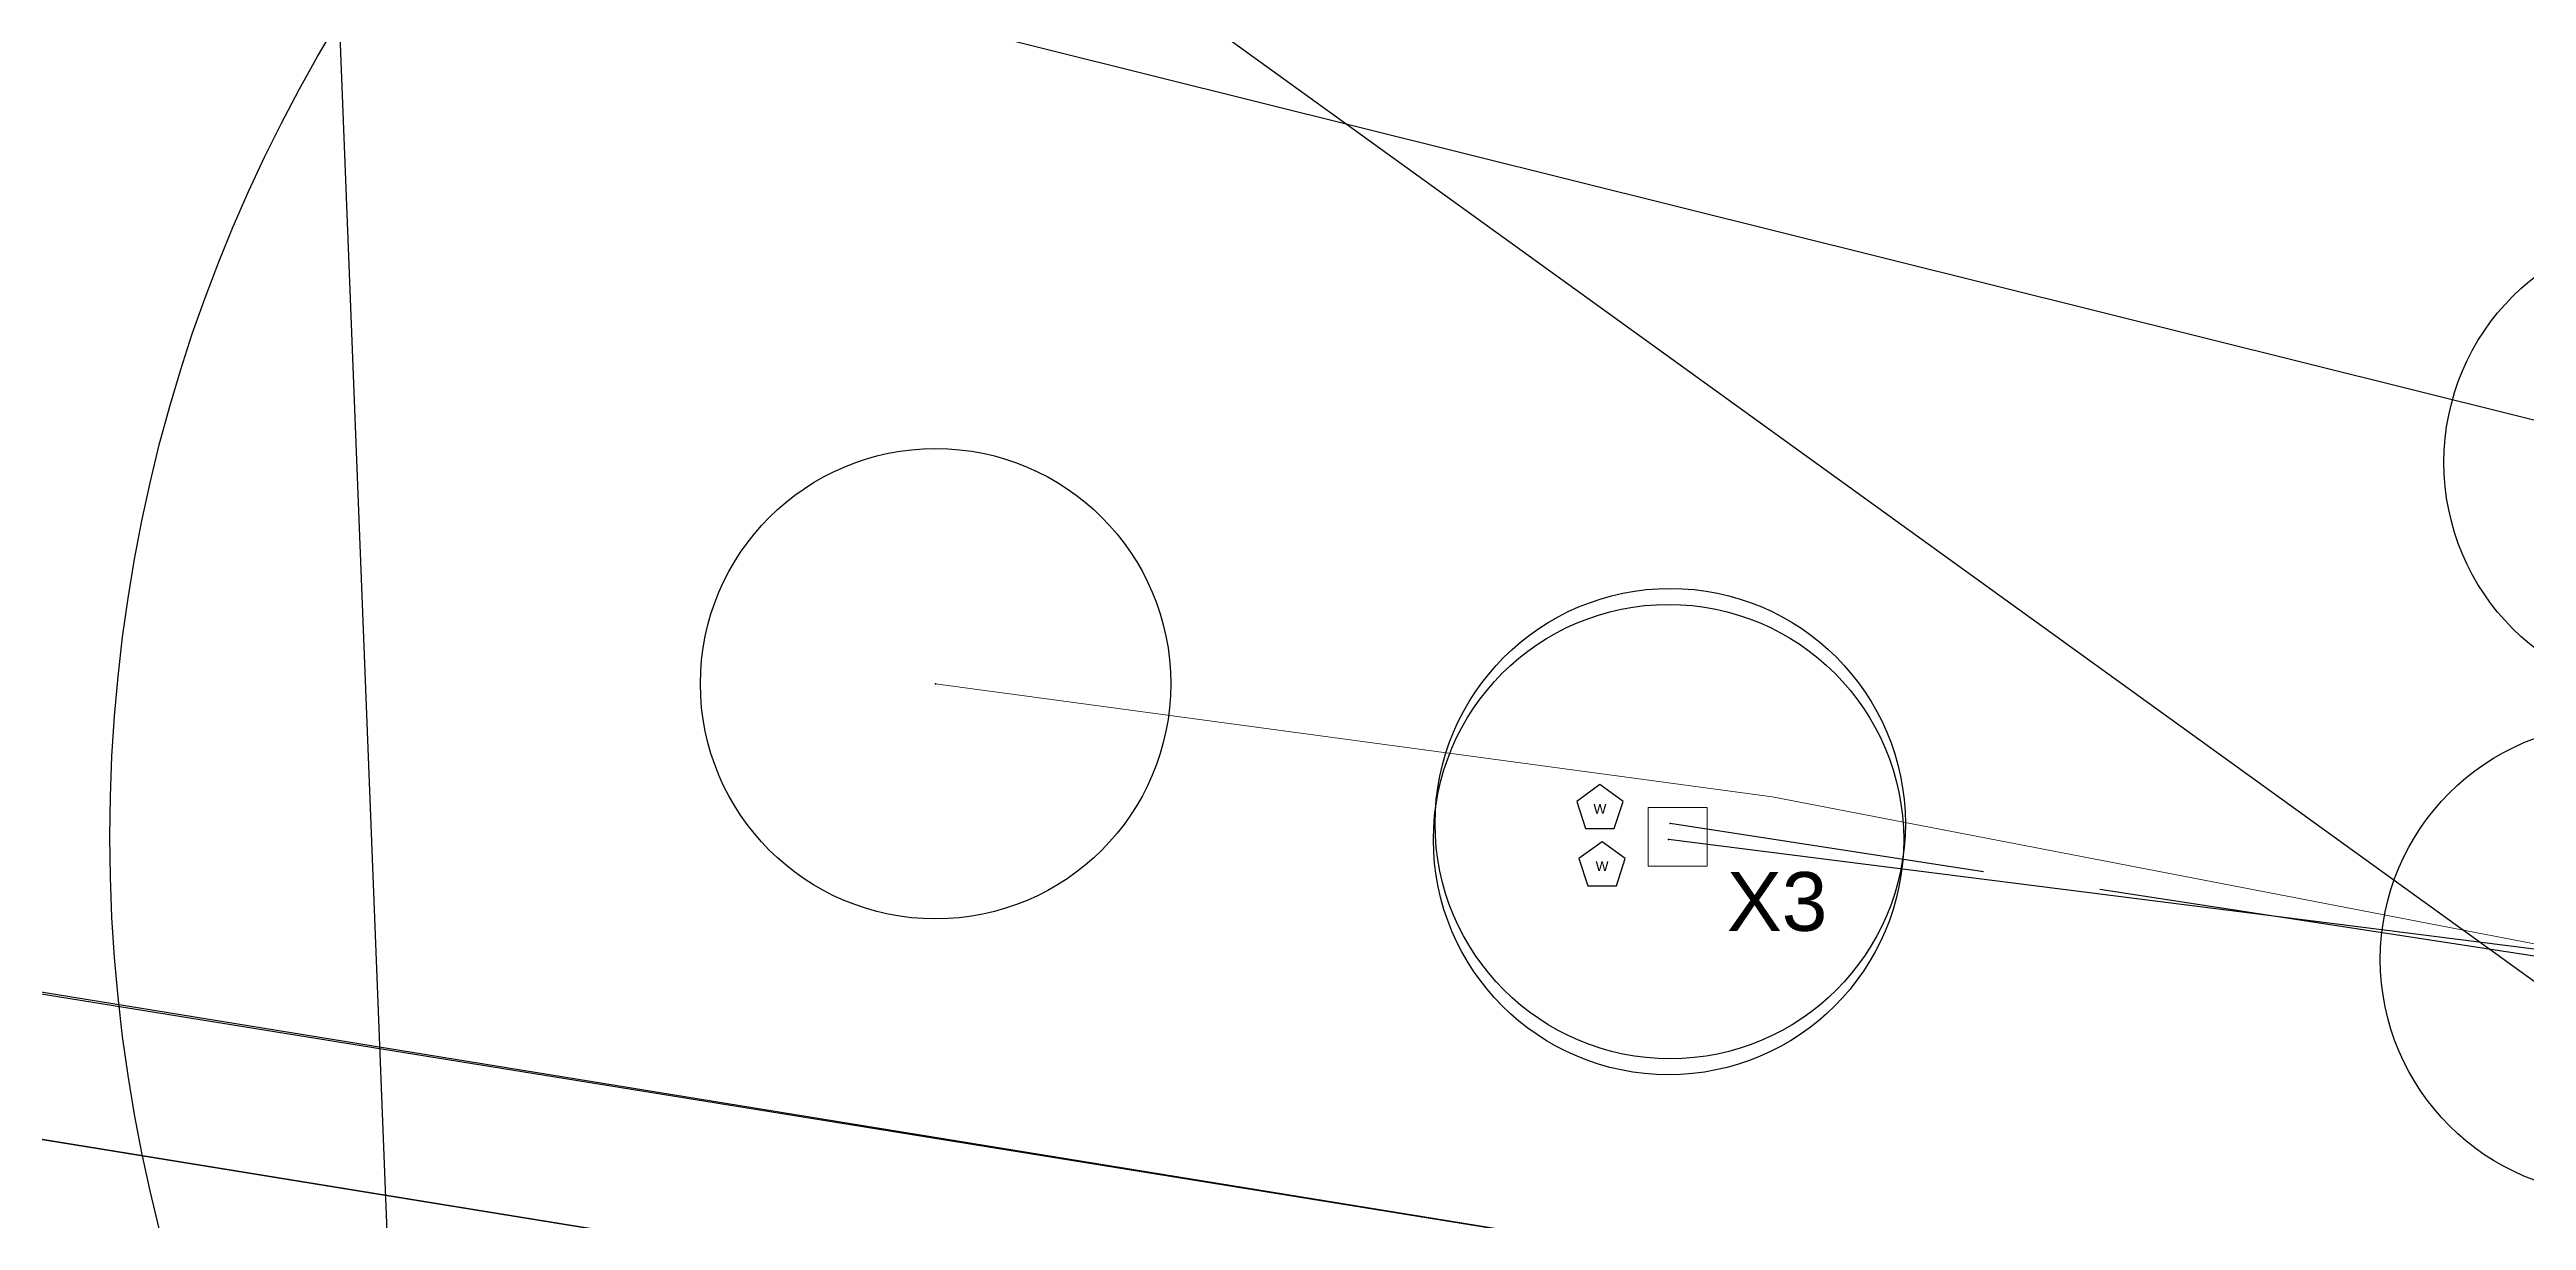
# Model space of a CAD drawing. Header units: metres. Extents: x 372109 to 376137, y 236217 to 239160.
# Drawn here: x 374070.9 to 374134.1, y 238055.7 to 238085.5 of the extents above; entities that cross this region are included whole.
import ezdxf

# ---------------------------------------------------------------- set-up
doc = ezdxf.new("R2010")
doc.units = ezdxf.units.M
doc.header["$MEASUREMENT"] = 0
doc.header["$PDMODE"] = 32
doc.header["$PDSIZE"] = 12
doc.linetypes.add('ACAD_ISO11W100', pattern=[33, 12, -3, 12, -3, 0, -3])
for name, color, linetype, lineweight, true_color in [('Areas ... Camping', 96, 'Continuous', 25, 0x008000), ('Fire ... Water Extinguisher', 1, 'Continuous', 25, 0xff0000), ('NOC ... DK', 18, 'Continuous', 13, 0x000000), ('NOC ... DK Names', 18, 'Continuous', 25, 0x000000), ('NOC ... DK Radius', 216, 'Continuous', 25, 0x800080), ('NOC ... Fibre', 2, 'ACAD_ISO11W100', 25, 0xffff00), ('NOC ... Switch', 30, 'Continuous', 25, 0xff7f00), ('Paths ... Fire', 253, 'Continuous', 25, 0xa0a0a4), ('Power ... 16', 4, 'Continuous', 25, 0x00ffff), ('Power ... 63-3', 20, 'Continuous', 13, 0xfd5b07), ('Power ... Distro', 3, 'Continuous', 25, 0x00ff00), ('Services ... Comms ... Ducts', 3, 'Continuous', 25, 0x00ff00), ('Services ... Comms ... Manholes', 3, 'Continuous', 25, 0x00ff00), ('Services ... Water Lines', 5, 'Continuous', 25, 0x0000ff)]:
    doc.layers.add(name, color=color, linetype=linetype, lineweight=lineweight, true_color=true_color)
doc.styles.add('textstyle158', font='Arial.ttf')
doc.styles.add('textstyle17', font='Arial.ttf')

# ---------------------------------------------------------------- blocks, each defined once
blk = doc.blocks.new('Fire Extinguisher - Water')
at = {"layer": 'Fire ... Water Extinguisher'}
for p, q in [((0, 0.622), (-0.591, 0.192)), ((-0.591, 0.192), (-0.366, -0.503)), ((0.591, 0.192), (0, 0.622)), ((0.365, -0.503), (0.591, 0.192)), ((-0.366, -0.503), (0.365, -0.503))]:
    blk.add_line(p, q, dxfattribs=at)
at = {"layer": 'Fire ... Water Extinguisher', "insert": (0, 0), "char_height": 0.05, "attachment_point": 5, "style": 'textstyle17'}
blk.add_mtext('\\H0.25;W', dxfattribs=at)

msp = doc.modelspace()

# ---------------------------------------------------------------- linework, layer by layer
at = {"layer": 'Areas ... Camping', "flags": 128}
for points in [[(374061, 238063), (374069.148, 238090.774), (374071.448, 238099.011), (374168.922, 238090.007), (374161.583, 238046.76), (374061, 238063)], [(374068.102, 238058.154), (374061, 238059), (374059, 238048), (374057, 238033), (374055, 238021), (374056, 238011), (374057.387, 237993.549), (374109.284, 237985.115), (374110, 237998), (374109, 238008), (374114, 238029), (374123, 238039), (374131, 238040), (374132.256, 238047.728), (374068.102, 238058.154)]]:
    msp.add_lwpolyline(points, close=True, dxfattribs=at)
at = {"layer": 'NOC ... DK', "flags": 128}
msp.add_lwpolyline([(374111.698, 238064.7), (374113.198, 238064.7), (374113.198, 238066.2), (374111.698, 238066.2)], close=True, dxfattribs=at)
at = {"layer": 'NOC ... DK Radius'}
msp.add_circle((374112.448, 238065.45), 40, dxfattribs=at)
at = {"layer": 'NOC ... Fibre', "flags": 128}
msp.add_lwpolyline([(374144.299, 238015.492), (374153.5, 238013.8), (374156.5, 238037), (374136.3, 238062.1), (374112.258, 238065.787)], dxfattribs=at)
at = {"layer": 'NOC ... Switch'}
msp.add_point((374112.258, 238065.787), dxfattribs=at)
at = {"layer": 'Paths ... Fire', "flags": 128}
msp.add_lwpolyline([(374161.007, 238043.056), (374161.601, 238046.708), (374068.696, 238061.806), (374068.102, 238058.154)], close=True, dxfattribs=at)
at = {"layer": 'Power ... 16'}
msp.add_line((374136.377, 238062.324), (374112.216, 238065.379), dxfattribs=at)
at = {"layer": 'Power ... 63-3', "flags": 128}
msp.add_lwpolyline([(374136.377, 238062.324), (374114.86, 238066.474), (374093.514, 238069.356)], dxfattribs=at)
at = {"layer": 'Power ... Distro'}
for p in [(374093.514, 238069.356), (374112.216, 238065.379), (374136.377, 238062.324)]:
    msp.add_point(p, dxfattribs=at)
at = {"layer": 'Services ... Comms ... Ducts'}
msp.add_lwpolyline([(374263.286, 238045.08), (374147.263, 238072.848), (374069.511, 238092.229)], dxfattribs=at)
at = {"layer": 'Services ... Comms ... Manholes'}
msp.add_point((374138, 238075), dxfattribs=at)
at = {"layer": 'Services ... Water Lines'}
for points in [[(374077.405, 238104.937), (374088.126, 238095.092), (374211.495, 238006.061), (374293.437, 237961.188), (374355.869, 237968.017)], [(374077.467, 238105.03), (374077.79, 238099.316), (374084.002, 237941.102)]]:
    msp.add_lwpolyline(points, dxfattribs=at)

# ---------------------------------------------------------------- block references
at = {"layer": 'Fire ... Water Extinguisher'}
for p in [(374110.465, 238066.163), (374110.52, 238064.703)]:
    msp.add_blockref('Fire Extinguisher - Water', p, dxfattribs=at)

# ---------------------------------------------------------------- texts
at = {"layer": 'NOC ... DK Names', "insert": (374114.988, 238063.79), "char_height": 1.5, "attachment_point": 5, "style": 'textstyle158'}
msp.add_mtext('X3', dxfattribs=at)

doc.saveas('drawing.dxf')
